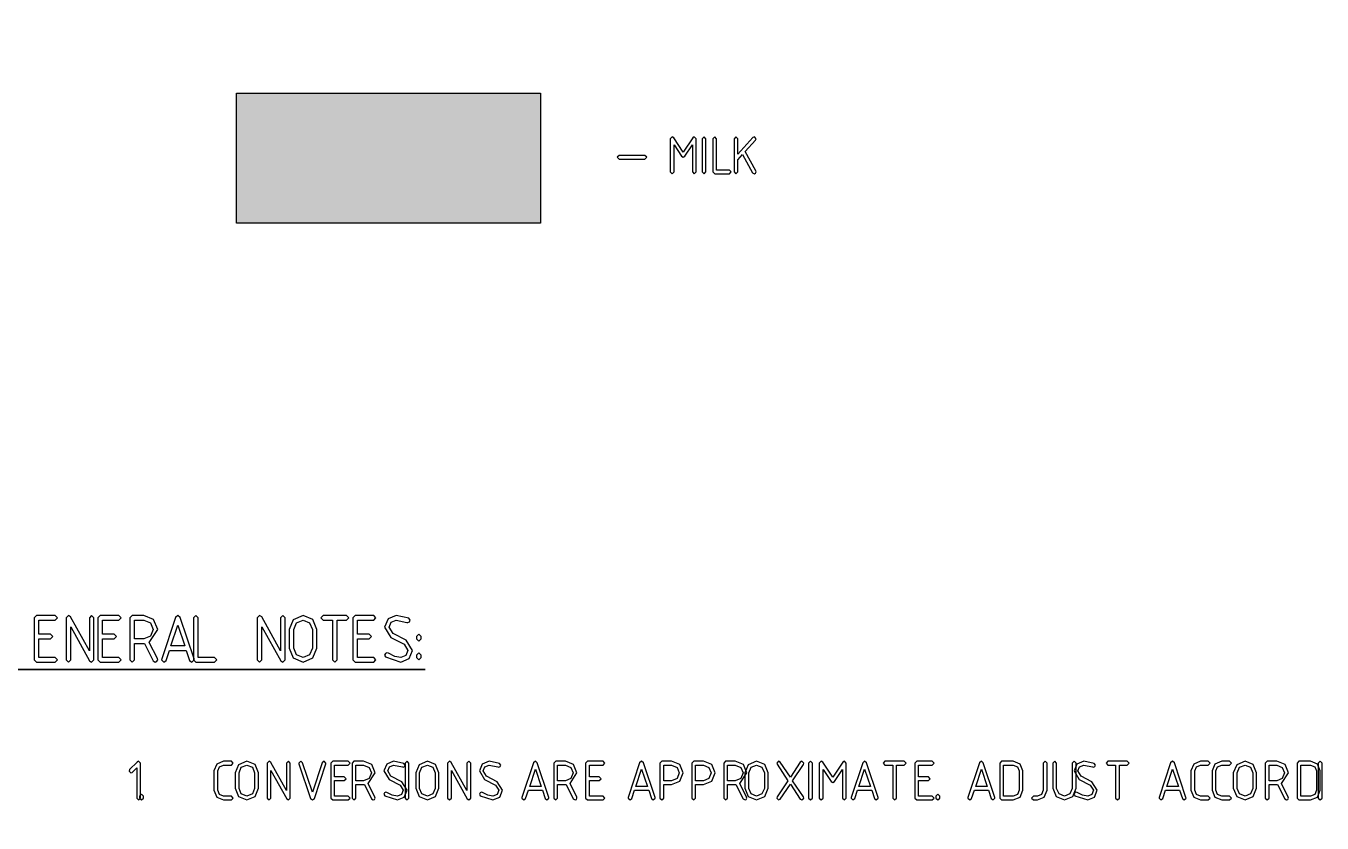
# Model space of a CAD drawing. Header units: metres. Extents: x 0 to 16.5, y 0 to 11.5.
# Drawn here: x 13.148 to 14.843, y 2.15 to 3.193 of the extents above; entities that cross this region are included whole.
import ezdxf

# ---------------------------------------------------------------- set-up
doc = ezdxf.new("R2010")
doc.units = ezdxf.units.M
doc.layers.add('milk', color=253, linetype='Continuous')
doc.layers.add('tonic', color=63, linetype='Continuous')

msp = doc.modelspace()

# ---------------------------------------------------------------- hatches: boundary and pattern name
h = msp.add_hatch()
h.set_pattern_fill('AR-CONC', color=256, scale=0.0007, style=0)
h.set_pattern_definition([(50, (2.31049, 0.84261), (0.1275293, -0.0111574), [0.013335, -0.146685]), (355, (2.31049, 0.84261), (-0.02467, 0.1337397), [0.010668, -0.117348]), (100.451, (2.32112, 0.84168), (0.1028598, 0.1225817), [0.011333, -0.124663]), (46.1842, (2.31049, 0.87817), (0.1897553, -0.0294296), [0.0200025, -0.2200275]), (96.6356, (2.3263, 0.87572), (0.166183, 0.173198), [0.0169995, -0.1869945]), (351.184, (2.31049, 0.87817), (0.1661832, 0.1731976), [0.016002, -0.176022]), (21, (2.32827, 0.86928), (0.1061304, -0.0715859), [0.013335, -0.146685]), (326, (2.32827, 0.86928), (0.0432614, 0.1289316), [0.010668, -0.117348]), (71.4514, (2.33711, 0.86332), (0.1493915, 0.057346), [0.011333, -0.124663]), (37.5, (2.31049, 0.84261), (0.00216202, 0.05918853), [0, -0.1159256, 0, -0.119126, 0, -0.1177925]), (7.5, (2.31049, 0.84261), (0.04677376, 0.0701264), [0, -0.0679196, 0, -0.1132586, 0, -0.0448945]), (327.5, (2.27084, 0.84261), (0.09491342, -0.00401012), [0, -0.04445, 0, -0.138684, 0, -0.184023]), (317.5, (2.25306, 0.84261), (0.1036904, 0.01779854), [0, -0.057785, 0, -0.0921004, 0, -0.130683])])
h.paths.add_polyline_path([(13.8208, 3.7266), (13.4233, 3.7266), (13.4233, 3.5566), (13.8208, 3.5566)])
h.paths.add_polyline_path([(3.0762, 1.2703), (3.0756, 1.2705), (3.0569, 1.2658), (3.0362, 1.2666), (2.949, 1.2715), (2.9053, 1.2699), (2.8613, 1.2652), (2.6755, 1.2691), (2.5787, 1.265), (2.481, 1.2652), (2.3964, 1.2718), (2.383, 1.2726), (2.3695, 1.2734), (2.3492, 1.2718), (2.3159, 1.2652), (2.3105, 1.2644), (2.373, 0.8426), (2.4879, 0.8426), (2.4444, 0.8844), (2.4768, 1.0338), (2.6259, 1.0745), (2.5902, 0.9283), (2.6609, 0.8602), (2.7675, 0.9261), (2.9002, 0.847), (2.9002, 0.8426), (3.0065, 0.8426)])
h.paths.add_polyline_path([(2.4649, 0.9893), (2.4299, 0.9981), (2.3948, 1.0069), (2.3983, 1.0156), (2.4017, 1.0242), (2.4333, 1.0068)], flags=16)
edge = h.paths.add_edge_path()
edge.add_line((7.1649, 3.5007), (7.1955, 3.5073))
edge.add_line((7.1955, 3.5073), (7.2142, 3.5089))
edge.add_line((7.2142, 3.5089), (7.2267, 3.5081))
edge.add_line((7.2267, 3.5081), (7.239, 3.5073))
edge.add_line((7.239, 3.5073), (7.3169, 3.5007))
edge.add_line((7.3169, 3.5007), (7.4069, 3.5006))
edge.add_line((7.4069, 3.5006), (7.496, 3.5047))
edge.add_line((7.496, 3.5047), (7.667, 3.5007))
edge.add_line((7.667, 3.5007), (7.7075, 3.5054))
edge.add_line((7.7075, 3.5054), (7.7479, 3.507))
edge.add_line((7.7479, 3.507), (7.8282, 3.5021))
edge.add_line((7.8282, 3.5021), (7.8461, 3.5014))
edge.add_line((7.8461, 3.5014), (7.8629, 3.5051))
edge.add_line((7.8629, 3.5051), (7.8643, 3.5061))
at = {"layer": 'milk'}
h = msp.add_hatch(dxfattribs=at)
h.set_pattern_fill('MUDST', color=256, scale=0.005, style=0)
h.set_pattern_definition([(0, (3.82742, 1.09511), (0.0635, 0.03175), [0.03175, -0.03175, 0, -0.03175, 0, -0.03175])])
h.paths.add_polyline_path([(13.8208, 3.1055), (13.4233, 3.1055), (13.4233, 2.9355), (13.8208, 2.9355)])
h.paths.add_polyline_path([(4.5931, 1.2699), (4.5897, 1.2705), (4.5711, 1.2658), (4.5505, 1.2666), (4.4632, 1.2715), (4.4194, 1.2699), (4.3755, 1.2652), (4.1897, 1.2691), (4.0928, 1.265), (3.9951, 1.2652), (3.9105, 1.2718), (3.8971, 1.2726), (3.8835, 1.2734), (3.8632, 1.2718), (3.8299, 1.2652), (3.8274, 1.2649), (3.8321, 1.2331), (3.9048, 1.2043), (3.9083, 1.213), (3.9398, 1.1955), (3.9714, 1.178), (3.9364, 1.1868), (3.9014, 1.1957), (3.9048, 1.2043), (3.8321, 1.2331), (3.8525, 1.0951), (4.5644, 1.0951)])
h.paths.add_polyline_path([(3.9048, 1.2043), (3.9014, 1.1957), (3.9364, 1.1868), (3.9714, 1.178)], flags=17)
h.paths.add_polyline_path([(3.9083, 1.213), (3.9048, 1.2044), (3.9014, 1.1957), (3.9364, 1.1868), (3.9714, 1.178), (3.9398, 1.1955)], flags=17)
at = {"layer": 'tonic'}
h = msp.add_hatch(dxfattribs=at)
h.set_pattern_fill('TRIANG', color=256, scale=0.01, angle=135, style=0)
h.set_pattern_definition([(195, (15.931805, 4.46975), (-0.0246525, -0.0920044), [0.047625, -0.047625]), (255, (15.931805, 4.46975), (0.0673519, -0.0673519), [0.047625, -0.047625]), (135, (15.91948, 4.42374), (-0.0920044, -0.0246525), [0.047625, -0.047625])])
h.paths.add_polyline_path([(13.8208, 3.7266), (13.4233, 3.7266), (13.4233, 3.5566), (13.8208, 3.5566)])
h.paths.add_polyline_path([(3.0762, 1.2703), (3.0756, 1.2705), (3.0569, 1.2658), (3.0362, 1.2666), (2.949, 1.2715), (2.9053, 1.2699), (2.8613, 1.2652), (2.6755, 1.2691), (2.5787, 1.265), (2.481, 1.2652), (2.3964, 1.2718), (2.383, 1.2726), (2.3695, 1.2734), (2.3492, 1.2718), (2.3159, 1.2652), (2.3105, 1.2644), (2.373, 0.8426), (2.4879, 0.8426), (2.4444, 0.8844), (2.4768, 1.0338), (2.6259, 1.0745), (2.5902, 0.9283), (2.6609, 0.8602), (2.7675, 0.9261), (2.9002, 0.847), (2.9002, 0.8426), (3.0065, 0.8426)])
h.paths.add_polyline_path([(2.4649, 0.9893), (2.4299, 0.9981), (2.3948, 1.0069), (2.3983, 1.0156), (2.4017, 1.0242), (2.4333, 1.0068)], flags=16)
h.paths.add_polyline_path([(2.6259, 1.0745), (2.4768, 1.0338), (2.4444, 0.8844), (2.5902, 0.9283)], flags=17)
h.paths.add_polyline_path([(2.5902, 0.9283), (2.4444, 0.8844), (2.4879, 0.8426), (2.6374, 0.8426), (2.6374, 0.8457), (2.6609, 0.8602)], flags=17)
h.paths.add_polyline_path([(2.6609, 0.8602), (2.6374, 0.8457), (2.6429, 0.8426), (2.6792, 0.8426)], flags=17)
h.paths.add_polyline_path([(2.7252, 0.9), (2.6609, 0.8602), (2.6792, 0.8426), (2.7112, 0.8426)], flags=17)
h.paths.add_polyline_path([(2.7675, 0.9261), (2.7252, 0.9), (2.7112, 0.8426), (2.8928, 0.8426), (2.9002, 0.847)], flags=17)
h.paths.add_polyline_path([(2.3983, 1.0156), (2.3948, 1.0069), (2.4299, 0.9981), (2.4649, 0.9893)], flags=0)
h.paths.add_polyline_path([(2.4017, 1.0242), (2.3983, 1.0156), (2.4649, 0.9893), (2.4333, 1.0068)], flags=0)
edge = h.paths.add_edge_path()
edge.add_line((7.8114, 2.8493), (7.8629, 3.5051))
edge.add_line((7.8629, 3.5051), (7.8651, 3.5332))
edge.add_line((7.2046, 2.8492), (7.8114, 2.8492))
edge.add_line((7.8114, 2.8492), (7.8116, 2.8492))
edge.add_line((7.1607, 3.5332), (7.1628, 3.5005))
edge.add_line((7.1628, 3.5005), (7.2046, 2.8492))
edge.add_line((7.1649, 3.5007), (7.1955, 3.5073))
edge.add_line((7.1955, 3.5073), (7.2142, 3.5089))
edge.add_line((7.2142, 3.5089), (7.2267, 3.5081))
edge.add_line((7.2267, 3.5081), (7.239, 3.5073))
edge.add_line((7.239, 3.5073), (7.3169, 3.5007))
edge.add_line((7.3169, 3.5007), (7.4069, 3.5006))
edge.add_line((7.4069, 3.5006), (7.496, 3.5047))
edge.add_line((7.496, 3.5047), (7.667, 3.5007))
edge.add_line((7.667, 3.5007), (7.7075, 3.5054))
edge.add_line((7.7075, 3.5054), (7.7479, 3.507))
edge.add_line((7.7479, 3.507), (7.8282, 3.5021))
edge.add_line((7.8282, 3.5021), (7.8461, 3.5014))
edge.add_line((7.8461, 3.5014), (7.8629, 3.5051))
edge.add_line((7.8629, 3.5051), (7.8643, 3.5061))

# ---------------------------------------------------------------- linework, layer by layer
for points in [[(13.8208, 2.9355), (13.4233, 2.9355), (13.4233, 3.1055), (13.8208, 3.1055), (13.8208, 2.9355)], [(13.8208, 2.9355), (13.4233, 2.9355), (13.4233, 3.1055), (13.8208, 3.1055), (13.8208, 2.9355)], [(13.9599, 3.0216), (13.9574, 3.024), (13.9239, 3.024), (13.9214, 3.0216), (13.9239, 3.0192), (13.9574, 3.0192), (13.9599, 3.0216)], [(13.1618, 2.3611), (13.1861, 2.3611), (13.1891, 2.3641), (13.1861, 2.3671), (13.1648, 2.3671), (13.1648, 2.3915), (13.1801, 2.3915), (13.1831, 2.3945), (13.1801, 2.3976), (13.1648, 2.3976), (13.1648, 2.4158), (13.1861, 2.4158), (13.1891, 2.4188), (13.1861, 2.4218), (13.1618, 2.4218), (13.1588, 2.4188), (13.1588, 2.3641), (13.1618, 2.3611)], [(13.2063, 2.42), (13.2035, 2.4218), (13.2005, 2.4188), (13.2005, 2.3641), (13.2035, 2.3611), (13.2065, 2.3641), (13.2065, 2.4072), (13.2313, 2.3627), (13.2339, 2.3611), (13.2369, 2.3641), (13.2369, 2.4188), (13.2339, 2.4218), (13.2309, 2.4188), (13.2309, 2.3759), (13.2063, 2.42)], [(13.2452, 2.3611), (13.2694, 2.3611), (13.2725, 2.3641), (13.2694, 2.3671), (13.2482, 2.3671), (13.2482, 2.3915), (13.2634, 2.3915), (13.2664, 2.3945), (13.2634, 2.3976), (13.2482, 2.3976), (13.2482, 2.4158), (13.2694, 2.4158), (13.2725, 2.4188), (13.2694, 2.4218), (13.2452, 2.4218), (13.2421, 2.4188), (13.2421, 2.3641), (13.2452, 2.3611)], [(13.3203, 2.4036), (13.3149, 2.4166), (13.3021, 2.4218), (13.2868, 2.4218), (13.2838, 2.4188), (13.2838, 2.3641), (13.2868, 2.3611), (13.2898, 2.3641), (13.2898, 2.3854), (13.3021, 2.3854), (13.3032, 2.3854), (13.3145, 2.3628), (13.3172, 2.3611), (13.3193, 2.362), (13.3203, 2.3641), (13.3199, 2.3656), (13.3093, 2.3867), (13.3203, 2.4036)], [(13.3021, 2.4158), (13.3107, 2.4122), (13.3142, 2.4036), (13.3107, 2.395), (13.3021, 2.3914), (13.2898, 2.3914), (13.2898, 2.4158), (13.3021, 2.4158)], [(13.3678, 2.3651), (13.3497, 2.4195), (13.3467, 2.4218), (13.3436, 2.4194), (13.3256, 2.3651), (13.3255, 2.3641), (13.3285, 2.3611), (13.3313, 2.3632), (13.3356, 2.3763), (13.3577, 2.3763), (13.3621, 2.3632), (13.3649, 2.3611), (13.3679, 2.3641), (13.3678, 2.3651)], [(13.3557, 2.3823), (13.3377, 2.3823), (13.3467, 2.4094), (13.3557, 2.3823)], [(13.3671, 2.3641), (13.3702, 2.3611), (13.3944, 2.3611), (13.3975, 2.3641), (13.3944, 2.3671), (13.3732, 2.3671), (13.3732, 2.4188), (13.3702, 2.4218), (13.3671, 2.4188), (13.3671, 2.3641)], [(13.4563, 2.42), (13.4535, 2.4218), (13.4505, 2.4188), (13.4505, 2.3641), (13.4535, 2.3611), (13.4565, 2.3641), (13.4565, 2.4072), (13.4813, 2.3627), (13.4839, 2.3611), (13.4869, 2.3641), (13.4869, 2.4188), (13.4839, 2.4218), (13.4809, 2.4188), (13.4809, 2.3759), (13.4563, 2.42)], [(13.5286, 2.4036), (13.5233, 2.4166), (13.5104, 2.4218), (13.4975, 2.4164), (13.4921, 2.4036), (13.4921, 2.3794), (13.4975, 2.3665), (13.5104, 2.3611), (13.5232, 2.3665), (13.5286, 2.3794), (13.5286, 2.4036)], [(13.519, 2.3706), (13.5104, 2.3671), (13.5017, 2.3706), (13.4982, 2.3793), (13.4982, 2.4036), (13.5017, 2.4123), (13.5104, 2.4158), (13.519, 2.4123), (13.5226, 2.4036), (13.5226, 2.3793), (13.519, 2.3706)], [(13.5369, 2.4158), (13.549, 2.4158), (13.549, 2.3641), (13.5521, 2.3611), (13.5551, 2.3641), (13.5551, 2.4158), (13.5672, 2.4158), (13.5703, 2.4188), (13.5672, 2.4218), (13.5369, 2.4218), (13.5339, 2.4188), (13.5369, 2.4158)], [(13.5785, 2.3611), (13.6028, 2.3611), (13.6058, 2.3641), (13.6028, 2.3671), (13.5815, 2.3671), (13.5815, 2.3915), (13.5967, 2.3915), (13.5998, 2.3945), (13.5967, 2.3976), (13.5815, 2.3976), (13.5815, 2.4158), (13.6028, 2.4158), (13.6058, 2.4188), (13.6028, 2.4218), (13.5785, 2.4218), (13.5755, 2.4188), (13.5755, 2.3641), (13.5785, 2.3611)], [(13.6452, 2.3898), (13.6282, 2.3985), (13.6232, 2.4067), (13.6258, 2.4131), (13.6323, 2.4158), (13.6462, 2.413), (13.6475, 2.4127), (13.6496, 2.4136), (13.6506, 2.4157), (13.6487, 2.4186), (13.6323, 2.4218), (13.6216, 2.4174), (13.6171, 2.4067), (13.6253, 2.3931), (13.6425, 2.3844), (13.6476, 2.3763), (13.6449, 2.3698), (13.6384, 2.3671), (13.6303, 2.3684), (13.622, 2.3727), (13.6202, 2.3733), (13.6181, 2.3723), (13.6171, 2.3702), (13.6184, 2.3677), (13.6384, 2.3611), (13.6491, 2.3656), (13.6536, 2.3763), (13.6452, 2.3898)], [(13.6588, 2.3915), (13.6618, 2.3885), (13.6648, 2.3915), (13.6648, 2.3945), (13.6618, 2.3976), (13.6588, 2.3945), (13.6588, 2.3915)], [(13.6588, 2.3671), (13.6618, 2.3641), (13.6648, 2.3671), (13.6648, 2.3702), (13.6618, 2.3731), (13.6588, 2.3702), (13.6588, 2.3671)], [(13.104, 2.3515), (13.104, 2.3515), (13.6702, 2.3515), (13.104, 2.3515)], [(13.2929, 2.1831), (13.2954, 2.1806), (13.298, 2.1831), (13.298, 2.2286), (13.2954, 2.2312), (13.2934, 2.2301), (13.2835, 2.2203), (13.2828, 2.2184), (13.2853, 2.2159), (13.2871, 2.2167), (13.2929, 2.2225), (13.2929, 2.1831)], [(13.4065, 2.2312), (13.3976, 2.2275), (13.3939, 2.2185), (13.3939, 2.1932), (13.3976, 2.1843), (13.4065, 2.1806), (13.4167, 2.1806), (13.4192, 2.1831), (13.4167, 2.1856), (13.4065, 2.1856), (13.4012, 2.1878), (13.3989, 2.1932), (13.3989, 2.2185), (13.4012, 2.224), (13.4065, 2.2261), (13.4167, 2.2261), (13.4192, 2.2286), (13.4167, 2.2312), (13.4065, 2.2312)], [(13.452, 2.216), (13.4476, 2.2268), (13.4369, 2.2312), (13.4262, 2.2267), (13.4217, 2.216), (13.4217, 2.1958), (13.4262, 2.185), (13.4369, 2.1806), (13.4476, 2.185), (13.452, 2.1958), (13.452, 2.216)], [(13.4441, 2.1885), (13.4369, 2.1856), (13.4297, 2.1885), (13.4267, 2.1957), (13.4267, 2.216), (13.4297, 2.2233), (13.4369, 2.2261), (13.4441, 2.2233), (13.4471, 2.216), (13.4471, 2.1957), (13.4441, 2.1885)], [(13.4682, 2.2296), (13.4659, 2.2312), (13.4634, 2.2286), (13.4634, 2.1831), (13.4659, 2.1806), (13.4684, 2.1831), (13.4684, 2.219), (13.4891, 2.1819), (13.4912, 2.1806), (13.4937, 2.1831), (13.4937, 2.2286), (13.4912, 2.2312), (13.4887, 2.2286), (13.4887, 2.1929), (13.4682, 2.2296)], [(13.5252, 2.1825), (13.5403, 2.2278), (13.5404, 2.2286), (13.5379, 2.2312), (13.5355, 2.2293), (13.5227, 2.1909), (13.5099, 2.2293), (13.5075, 2.2312), (13.505, 2.2286), (13.5051, 2.2278), (13.5202, 2.1825), (13.5227, 2.1806), (13.5252, 2.1825)], [(13.5492, 2.1806), (13.5694, 2.1806), (13.5719, 2.1831), (13.5694, 2.1856), (13.5517, 2.1856), (13.5517, 2.2059), (13.5644, 2.2059), (13.5669, 2.2084), (13.5644, 2.2109), (13.5517, 2.2109), (13.5517, 2.2261), (13.5694, 2.2261), (13.5719, 2.2286), (13.5694, 2.2312), (13.5492, 2.2312), (13.5467, 2.2286), (13.5467, 2.1831), (13.5492, 2.1806)], [(13.6048, 2.2159), (13.6004, 2.2268), (13.5897, 2.2312), (13.577, 2.2312), (13.5745, 2.2286), (13.5745, 2.1831), (13.577, 2.1806), (13.5795, 2.1831), (13.5795, 2.2008), (13.5897, 2.2008), (13.5906, 2.2008), (13.6, 2.182), (13.6023, 2.1806), (13.6041, 2.1813), (13.6048, 2.1831), (13.6045, 2.1843), (13.5957, 2.2019), (13.6048, 2.2159)], [(13.5897, 2.2261), (13.5968, 2.2231), (13.5998, 2.216), (13.5968, 2.2088), (13.5897, 2.2058), (13.5795, 2.2058), (13.5795, 2.2261), (13.5897, 2.2261)], [(13.6395, 2.2044), (13.6253, 2.2117), (13.6212, 2.2185), (13.6234, 2.2239), (13.6288, 2.2261), (13.6403, 2.2238), (13.6414, 2.2235), (13.6432, 2.2242), (13.644, 2.2261), (13.6424, 2.2284), (13.6288, 2.2312), (13.6198, 2.2275), (13.6162, 2.2185), (13.6229, 2.2073), (13.6373, 2.1999), (13.6415, 2.1932), (13.6393, 2.1878), (13.6338, 2.1856), (13.6271, 2.1867), (13.6201, 2.1902), (13.6187, 2.1907), (13.6169, 2.1899), (13.6162, 2.1881), (13.6172, 2.186), (13.6338, 2.1806), (13.6428, 2.1843), (13.6465, 2.1932), (13.6395, 2.2044)], [(13.6489, 2.1831), (13.6489, 2.2286), (13.6464, 2.2312), (13.6439, 2.2286), (13.6439, 2.1831), (13.6464, 2.1806), (13.6489, 2.1831)], [(13.6882, 2.216), (13.6837, 2.2268), (13.673, 2.2312), (13.6623, 2.2267), (13.6578, 2.216), (13.6578, 2.1958), (13.6623, 2.185), (13.673, 2.1806), (13.6837, 2.185), (13.6882, 2.1958), (13.6882, 2.216)], [(13.6802, 2.1885), (13.673, 2.1856), (13.6658, 2.1885), (13.6628, 2.1957), (13.6628, 2.216), (13.6658, 2.2233), (13.673, 2.2261), (13.6802, 2.2233), (13.6832, 2.216), (13.6832, 2.1957), (13.6802, 2.1885)], [(13.7043, 2.2296), (13.702, 2.2312), (13.6995, 2.2286), (13.6995, 2.1831), (13.702, 2.1806), (13.7045, 2.1831), (13.7045, 2.219), (13.7252, 2.1819), (13.7273, 2.1806), (13.7298, 2.1831), (13.7298, 2.2286), (13.7273, 2.2312), (13.7248, 2.2286), (13.7248, 2.1929), (13.7043, 2.2296)], [(13.7645, 2.2044), (13.7503, 2.2117), (13.7462, 2.2185), (13.7484, 2.2239), (13.7538, 2.2261), (13.7653, 2.2238), (13.7664, 2.2235), (13.7682, 2.2242), (13.769, 2.2261), (13.7674, 2.2284), (13.7538, 2.2312), (13.7448, 2.2275), (13.7412, 2.2185), (13.7479, 2.2073), (13.7623, 2.1999), (13.7665, 2.1932), (13.7643, 2.1878), (13.7588, 2.1856), (13.7521, 2.1867), (13.7451, 2.1902), (13.7437, 2.1907), (13.7419, 2.1899), (13.7412, 2.1881), (13.7422, 2.186), (13.7588, 2.1806), (13.7678, 2.1843), (13.7715, 2.1932), (13.7645, 2.2044)], [(13.832, 2.1839), (13.8168, 2.2292), (13.8144, 2.2312), (13.8118, 2.2291), (13.7968, 2.1839), (13.7967, 2.1831), (13.7992, 2.1806), (13.8015, 2.1823), (13.8052, 2.1932), (13.8236, 2.1932), (13.8272, 2.1823), (13.8295, 2.1806), (13.8321, 2.1831), (13.832, 2.1839)], [(13.8687, 2.2159), (13.8643, 2.2268), (13.8536, 2.2312), (13.8409, 2.2312), (13.8384, 2.2286), (13.8384, 2.1831), (13.8409, 2.1806), (13.8434, 2.1831), (13.8434, 2.2008), (13.8536, 2.2008), (13.8545, 2.2008), (13.8639, 2.182), (13.8662, 2.1806), (13.8679, 2.1813), (13.8687, 2.1831), (13.8684, 2.1843), (13.8596, 2.2019), (13.8687, 2.2159)], [(13.8536, 2.2261), (13.8607, 2.2231), (13.8637, 2.216), (13.8607, 2.2088), (13.8536, 2.2058), (13.8434, 2.2058), (13.8434, 2.2261), (13.8536, 2.2261)], [(13.8825, 2.1806), (13.9028, 2.1806), (13.9053, 2.1831), (13.9028, 2.1856), (13.885, 2.1856), (13.885, 2.2059), (13.8978, 2.2059), (13.9003, 2.2084), (13.8978, 2.2109), (13.885, 2.2109), (13.885, 2.2261), (13.9028, 2.2261), (13.9053, 2.2286), (13.9028, 2.2312), (13.8825, 2.2312), (13.88, 2.2286), (13.88, 2.1831), (13.8825, 2.1806)], [(13.9708, 2.1839), (13.9557, 2.2292), (13.9533, 2.2312), (13.9507, 2.2291), (13.9357, 2.1839), (13.9356, 2.1831), (13.9381, 2.1806), (13.9404, 2.1823), (13.944, 2.1932), (13.9625, 2.1932), (13.9661, 2.1823), (13.9685, 2.1806), (13.971, 2.1831), (13.9708, 2.1839)], [(13.9772, 2.2286), (13.9772, 2.1831), (13.9797, 2.1806), (13.9822, 2.1831), (13.9822, 2.2008), (13.9924, 2.2008), (14.0033, 2.205), (14.0076, 2.216), (14.0032, 2.2268), (13.9925, 2.2312), (13.9797, 2.2312), (13.9772, 2.2286)], [(13.9925, 2.2261), (13.9996, 2.2231), (14.0026, 2.216), (13.9996, 2.2088), (13.9925, 2.2058), (13.9822, 2.2058), (13.9822, 2.2261), (13.9925, 2.2261)], [(14.0189, 2.2286), (14.0189, 2.1831), (14.0214, 2.1806), (14.0239, 2.1831), (14.0239, 2.2008), (14.034, 2.2008), (14.045, 2.205), (14.0493, 2.216), (14.0449, 2.2268), (14.0342, 2.2312), (14.0214, 2.2312), (14.0189, 2.2286)], [(14.0342, 2.2261), (14.0412, 2.2231), (14.0443, 2.216), (14.0412, 2.2088), (14.0342, 2.2058), (14.0239, 2.2058), (14.0239, 2.2261), (14.0342, 2.2261)], [(14.091, 2.2159), (14.0865, 2.2268), (14.0758, 2.2312), (14.0631, 2.2312), (14.0606, 2.2286), (14.0606, 2.1831), (14.0631, 2.1806), (14.0656, 2.1831), (14.0656, 2.2008), (14.0758, 2.2008), (14.0767, 2.2008), (14.0861, 2.182), (14.0885, 2.1806), (14.0901, 2.1813), (14.091, 2.1831), (14.0906, 2.1843), (14.0818, 2.2019), (14.091, 2.2159)], [(14.0758, 2.2261), (14.0829, 2.2231), (14.086, 2.216), (14.0829, 2.2088), (14.0758, 2.2058), (14.0656, 2.2058), (14.0656, 2.2261), (14.0758, 2.2261)], [(14.1187, 2.216), (14.1143, 2.2268), (14.1036, 2.2312), (14.0928, 2.2267), (14.0883, 2.216), (14.0883, 2.1958), (14.0928, 2.185), (14.1036, 2.1806), (14.1143, 2.185), (14.1187, 2.1958), (14.1187, 2.216)], [(14.1107, 2.1885), (14.1036, 2.1856), (14.0964, 2.1885), (14.0933, 2.1957), (14.0933, 2.216), (14.0964, 2.2233), (14.1036, 2.2261), (14.1107, 2.2233), (14.1138, 2.216), (14.1138, 2.1957), (14.1107, 2.1885)], [(14.165, 2.2271), (14.1654, 2.2286), (14.1629, 2.2312), (14.1608, 2.23), (14.1478, 2.2104), (14.1347, 2.23), (14.1325, 2.2312), (14.13, 2.2286), (14.1304, 2.2272), (14.1447, 2.2058), (14.1304, 2.1845), (14.13, 2.1831), (14.1325, 2.1806), (14.1347, 2.1816), (14.1478, 2.2013), (14.1608, 2.1818), (14.1629, 2.1806), (14.1654, 2.1831), (14.165, 2.1845), (14.1508, 2.2058), (14.165, 2.2271)], [(14.1767, 2.1831), (14.1767, 2.2286), (14.1742, 2.2312), (14.1717, 2.2286), (14.1717, 2.1831), (14.1742, 2.1806), (14.1767, 2.1831)], [(14.2163, 2.23), (14.2033, 2.2104), (14.1904, 2.2299), (14.1881, 2.2312), (14.1856, 2.2286), (14.1856, 2.1831), (14.1881, 2.1806), (14.1906, 2.1831), (14.1906, 2.2204), (14.201, 2.2049), (14.2033, 2.2033), (14.2056, 2.2049), (14.216, 2.2204), (14.216, 2.1831), (14.2185, 2.1806), (14.221, 2.1831), (14.221, 2.2286), (14.2185, 2.2312), (14.2163, 2.23)], [(14.2625, 2.1839), (14.2474, 2.2292), (14.245, 2.2312), (14.2424, 2.2291), (14.2274, 2.1839), (14.2272, 2.1831), (14.2297, 2.1806), (14.2321, 2.1823), (14.2357, 2.1932), (14.2542, 2.1932), (14.2578, 2.1823), (14.2601, 2.1806), (14.2626, 2.1831), (14.2625, 2.1839)], [(14.2715, 2.2261), (14.2817, 2.2261), (14.2817, 2.1831), (14.2842, 2.1806), (14.2867, 2.1831), (14.2867, 2.2261), (14.2968, 2.2261), (14.2993, 2.2286), (14.2968, 2.2312), (14.2715, 2.2312), (14.269, 2.2286), (14.2715, 2.2261)], [(14.3131, 2.1806), (14.3333, 2.1806), (14.3358, 2.1831), (14.3333, 2.1856), (14.3156, 2.1856), (14.3156, 2.2059), (14.3283, 2.2059), (14.3308, 2.2084), (14.3283, 2.2109), (14.3156, 2.2109), (14.3156, 2.2261), (14.3333, 2.2261), (14.3358, 2.2286), (14.3333, 2.2312), (14.3131, 2.2312), (14.3106, 2.2286), (14.3106, 2.1831), (14.3131, 2.1806)], [(14.4153, 2.1839), (14.4001, 2.2292), (14.3978, 2.2312), (14.3951, 2.2291), (14.3801, 2.1839), (14.38, 2.1831), (14.3825, 2.1806), (14.3849, 2.1823), (14.3885, 2.1932), (14.4069, 2.1932), (14.4106, 2.1823), (14.4129, 2.1806), (14.4154, 2.1831), (14.4153, 2.1839)], [(14.4217, 2.1831), (14.4242, 2.1806), (14.4394, 2.1806), (14.4483, 2.1843), (14.4521, 2.1932), (14.4521, 2.2185), (14.4483, 2.2275), (14.4394, 2.2312), (14.4242, 2.2312), (14.4217, 2.2286), (14.4217, 2.1831)], [(14.4394, 2.2261), (14.4449, 2.224), (14.4471, 2.2185), (14.4471, 2.1932), (14.4449, 2.1878), (14.4394, 2.1856), (14.4267, 2.1856), (14.4267, 2.2261), (14.4394, 2.2261)], [(14.4811, 2.2312), (14.4786, 2.2286), (14.4786, 2.1932), (14.4764, 2.1878), (14.471, 2.1856), (14.4658, 2.1856), (14.4633, 2.1831), (14.4658, 2.1806), (14.471, 2.1806), (14.4799, 2.1843), (14.4836, 2.1932), (14.4836, 2.2286), (14.4811, 2.2312)], [(14.519, 2.2312), (14.5165, 2.2286), (14.5165, 2.1957), (14.5135, 2.1885), (14.5064, 2.1856), (14.4992, 2.1885), (14.4961, 2.1957), (14.4961, 2.2286), (14.4936, 2.2312), (14.4911, 2.2286), (14.4911, 2.1958), (14.4956, 2.185), (14.5064, 2.1806), (14.5171, 2.185), (14.5215, 2.1958), (14.5215, 2.2286), (14.519, 2.2312)], [(14.5422, 2.2044), (14.5281, 2.2117), (14.5239, 2.2185), (14.5261, 2.2239), (14.5315, 2.2261), (14.5432, 2.2238), (14.5442, 2.2235), (14.546, 2.2242), (14.5468, 2.2261), (14.5451, 2.2284), (14.5315, 2.2312), (14.5226, 2.2275), (14.5189, 2.2185), (14.5257, 2.2073), (14.54, 2.1999), (14.5443, 2.1932), (14.5421, 2.1878), (14.5367, 2.1856), (14.5299, 2.1867), (14.5229, 2.1902), (14.5214, 2.1907), (14.5197, 2.1899), (14.5189, 2.1881), (14.52, 2.186), (14.5367, 2.1806), (14.5456, 2.1843), (14.5493, 2.1932), (14.5422, 2.2044)], [(14.5632, 2.2261), (14.5733, 2.2261), (14.5733, 2.1831), (14.5758, 2.1806), (14.5783, 2.1831), (14.5783, 2.2261), (14.5885, 2.2261), (14.591, 2.2286), (14.5885, 2.2312), (14.5632, 2.2312), (14.5607, 2.2286), (14.5632, 2.2261)], [(14.6653, 2.1839), (14.6501, 2.2292), (14.6478, 2.2312), (14.6451, 2.2291), (14.6301, 2.1839), (14.63, 2.1831), (14.6325, 2.1806), (14.6349, 2.1823), (14.6385, 2.1932), (14.6569, 2.1932), (14.6606, 2.1823), (14.6629, 2.1806), (14.6654, 2.1831), (14.6653, 2.1839)], [(14.6843, 2.2312), (14.6754, 2.2275), (14.6717, 2.2185), (14.6717, 2.1932), (14.6754, 2.1843), (14.6843, 2.1806), (14.6944, 2.1806), (14.6969, 2.1831), (14.6944, 2.1856), (14.6843, 2.1856), (14.6789, 2.1878), (14.6767, 2.1932), (14.6767, 2.2185), (14.6789, 2.224), (14.6843, 2.2261), (14.6944, 2.2261), (14.6969, 2.2286), (14.6944, 2.2312), (14.6843, 2.2312)], [(14.7121, 2.2312), (14.7032, 2.2275), (14.6994, 2.2185), (14.6994, 2.1932), (14.7032, 2.1843), (14.7121, 2.1806), (14.7222, 2.1806), (14.7247, 2.1831), (14.7222, 2.1856), (14.7121, 2.1856), (14.7067, 2.1878), (14.7044, 2.1932), (14.7044, 2.2185), (14.7067, 2.224), (14.7121, 2.2261), (14.7222, 2.2261), (14.7247, 2.2286), (14.7222, 2.2312), (14.7121, 2.2312)], [(14.7576, 2.216), (14.7532, 2.2268), (14.7425, 2.2312), (14.7317, 2.2267), (14.7272, 2.216), (14.7272, 2.1958), (14.7317, 2.185), (14.7425, 2.1806), (14.7532, 2.185), (14.7576, 2.1958), (14.7576, 2.216)], [(14.7496, 2.1885), (14.7425, 2.1856), (14.7353, 2.1885), (14.7322, 2.1957), (14.7322, 2.216), (14.7353, 2.2233), (14.7425, 2.2261), (14.7496, 2.2233), (14.7526, 2.216), (14.7526, 2.1957), (14.7496, 2.1885)], [(14.7993, 2.2159), (14.7949, 2.2268), (14.7842, 2.2312), (14.7714, 2.2312), (14.7689, 2.2286), (14.7689, 2.1831), (14.7714, 2.1806), (14.7739, 2.1831), (14.7739, 2.2008), (14.7842, 2.2008), (14.785, 2.2008), (14.7944, 2.182), (14.7968, 2.1806), (14.7985, 2.1813), (14.7993, 2.1831), (14.7989, 2.1843), (14.7901, 2.2019), (14.7993, 2.2159)], [(14.7842, 2.2261), (14.7912, 2.2231), (14.7943, 2.216), (14.7912, 2.2088), (14.7842, 2.2058), (14.7739, 2.2058), (14.7739, 2.2261), (14.7842, 2.2261)], [(14.8106, 2.1831), (14.8131, 2.1806), (14.8283, 2.1806), (14.8372, 2.1843), (14.841, 2.1932), (14.841, 2.2185), (14.8372, 2.2275), (14.8283, 2.2312), (14.8131, 2.2312), (14.8106, 2.2286), (14.8106, 2.1831)], [(14.8283, 2.2261), (14.8338, 2.224), (14.836, 2.2185), (14.836, 2.1932), (14.8338, 2.1878), (14.8283, 2.1856), (14.8156, 2.1856), (14.8156, 2.2261), (14.8283, 2.2261)], [(14.8433, 2.1831), (14.8433, 2.2286), (14.8408, 2.2312), (14.8383, 2.2286), (14.8383, 2.1831), (14.8408, 2.1806), (14.8433, 2.1831)], [(13.8219, 2.1982), (13.8069, 2.1982), (13.8144, 2.2208), (13.8219, 2.1982)], [(13.9608, 2.1982), (13.9458, 2.1982), (13.9533, 2.2208), (13.9608, 2.1982)], [(14.2525, 2.1982), (14.2375, 2.1982), (14.245, 2.2208), (14.2525, 2.1982)], [(14.4053, 2.1982), (14.3903, 2.1982), (14.3978, 2.2208), (14.4053, 2.1982)], [(14.6553, 2.1982), (14.6403, 2.1982), (14.6478, 2.2208), (14.6553, 2.1982)], [(13.2967, 2.1831), (13.2992, 2.1806), (13.3017, 2.1831), (13.3017, 2.1856), (13.2992, 2.1881), (13.2967, 2.1856), (13.2967, 2.1831)], [(14.3383, 2.1831), (14.3408, 2.1806), (14.3433, 2.1831), (14.3433, 2.1856), (14.3408, 2.1881), (14.3383, 2.1856), (14.3383, 2.1831)]]:
    msp.add_lwpolyline(points, close=True)
at = {"color": 7}
for points in [[(14.0201, 3.0469), (14.0076, 3.0284), (13.9954, 3.0469), (13.9933, 3.0481), (13.9908, 3.0457), (13.9908, 3.0024), (13.9933, 3), (13.9957, 3.0024), (13.9957, 3.0379), (14.0054, 3.0231), (14.0076, 3.0216), (14.0099, 3.0231), (14.0197, 3.0379), (14.0197, 3.0024), (14.0221, 3), (14.0246, 3.0024), (14.0246, 3.0457), (14.0221, 3.0481), (14.0201, 3.0469)], [(14.0374, 3.0024), (14.0374, 3.0457), (14.035, 3.0481), (14.0325, 3.0457), (14.0325, 3.0024), (14.035, 3), (14.0374, 3.0024)], [(14.0464, 3.0024), (14.0489, 3), (14.0681, 3), (14.0704, 3.0024), (14.0681, 3.0048), (14.0513, 3.0048), (14.0513, 3.0457), (14.0489, 3.0481), (14.0464, 3.0457), (14.0464, 3.0024)], [(14.0985, 3.0013), (14.1007, 3), (14.1024, 3.0008), (14.1031, 3.0024), (14.1026, 3.0036), (14.0886, 3.0289), (14.1024, 3.0441), (14.1031, 3.0457), (14.1007, 3.0481), (14.0987, 3.0473), (14.079, 3.0254), (14.079, 3.0457), (14.0767, 3.0481), (14.0742, 3.0457), (14.0742, 3.0024), (14.0767, 3), (14.079, 3.0024), (14.079, 3.0183), (14.0851, 3.0252), (14.0985, 3.0013)]]:
    msp.add_lwpolyline(points, close=True, dxfattribs=at)

doc.saveas('drawing.dxf')
